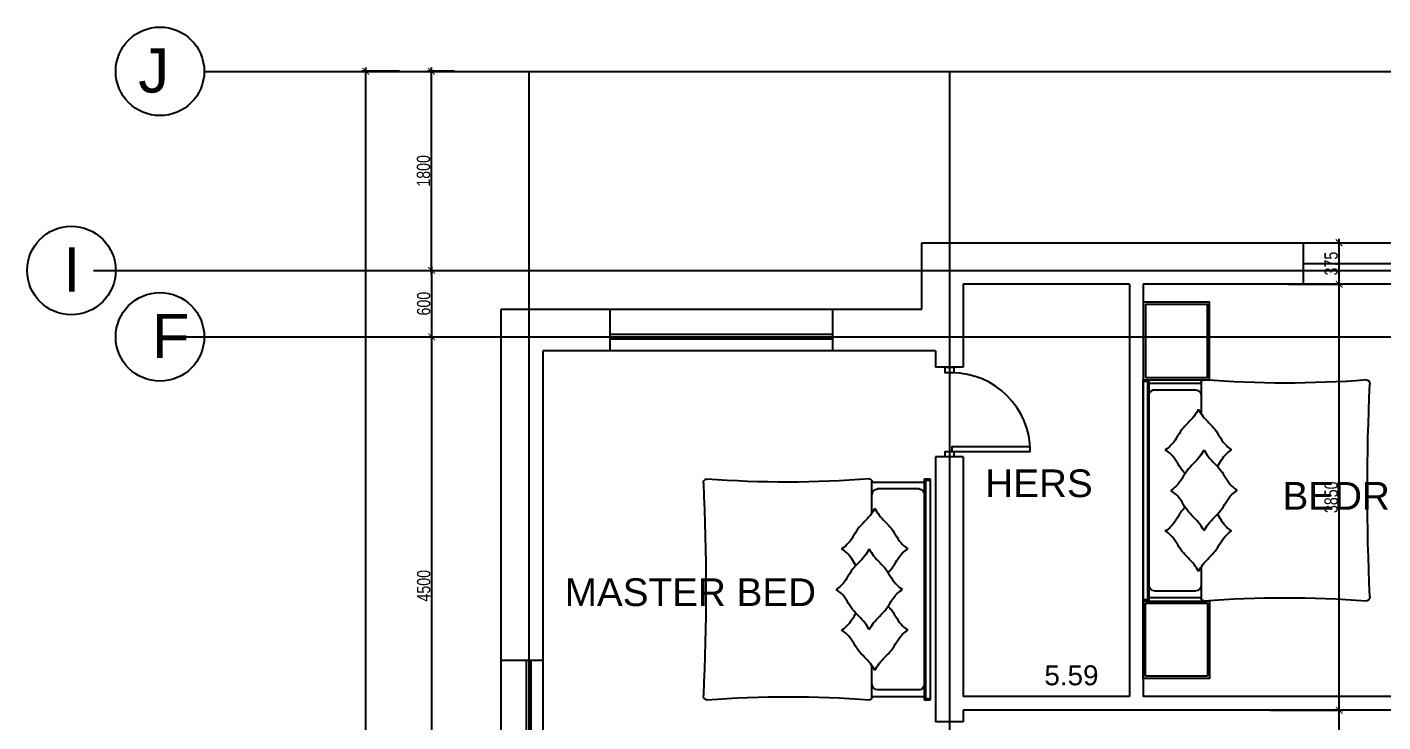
# Model space of a CAD drawing. Header units: millimetres. Extents: x 6678 to 63414, y 41629 to 83180.
# Drawn here: x 36684 to 48932, y 56083 to 62364 of the extents above; entities that cross this region are included whole.
import ezdxf

# ---------------------------------------------------------------- set-up
doc = ezdxf.new("R2010")
doc.units = ezdxf.units.MM
doc.layers.get('0').update_dxf_attribs({"color": 250})
doc.layers.get('Defpoints').update_dxf_attribs({"color": 255})
for name, color, linetype in [('ar', 251, 'Continuous'), ('axis', 40, 'Continuous'), ('dim', 4, 'Continuous'), ('furn', 34, 'Continuous'), ('wall', 5, 'Continuous'), ('windows doors', 4, 'Continuous')]:
    doc.layers.add(name, color=color, linetype=linetype)
doc.styles.add('KOTE', font='romrust.shx', dxfattribs={"width": 0.8})
doc.styles.get("Standard").update_dxf_attribs({"font": 'arial.ttf'})
doc.dimstyles.new('100', dxfattribs={"dimscale": 6, "dimtxt": 20, "dimasz": 10, "dimexe": 6, "dimexo": 10, "dimgap": 2, "dimtad": 1, "dimtoh": 1, "dimdec": 0, "dimzin": 9, "dimdsep": 46, "dimtxsty": 'KOTE', "dimblk": 'ARCHTICK', "dimcen": 0, "dimdle": 6, "dimclrd": 256, "dimclre": 4, "dimclrt": 256, "dimadec": 0, "dimazin": 0, "dimtfac": 0.666667, "dimtdec": 0, "dimtix": 1, "dimtmove": 1, "dimatfit": 0, "dimfxl": 1, "dimtvp": 1, "dimtolj": 1, "dimarcsym": 0})

# ---------------------------------------------------------------- blocks, each defined once
blk = doc.blocks.new('_ArchTick')
at = {"color": 0, "linetype": 'ByBlock', "const_width": 0.15}
blk.add_lwpolyline([(-0.5, -0.5), (0.5, 0.5)], dxfattribs=at)
blk = doc.blocks.new('*D311')
at = {"layer": 'Defpoints', "color": 0, "transparency": 16777216}
for p in [(39744, 61964), (40108, 61964), (41090, 44664)]:
    blk.add_point(p, dxfattribs=at)
at = {"layer": 'dim', "lineweight": -2, "transparency": 16777216}
blk.add_line((39744, 44628), (39744, 62000), dxfattribs=at)
at = {"layer": 'dim', "color": 4, "lineweight": -2, "transparency": 16777216}
for p, q in [((40048, 61964), (39708, 61964)), ((41030, 44664), (39708, 44664))]:
    blk.add_line(p, q, dxfattribs=at)
at = {"layer": 'dim', "lineweight": -2, "transparency": 16777216, "xscale": 60, "yscale": 60, "zscale": 60}
for p, rotation in [((39744, 61964), 90), ((39744, 44664), 270)]:
    blk.add_blockref('_ArchTick', p, dxfattribs=dict(at, rotation=rotation))
at = {"layer": 'dim', "transparency": 16777216, "insert": (39672, 53314), "char_height": 120, "attachment_point": 5, "rotation": 90, "style": 'KOTE'}
blk.add_mtext('\\A1;17300', dxfattribs=at)
blk = doc.blocks.new('*D321')
at = {"layer": 'Defpoints', "color": 0, "transparency": 16777216}
for p in [(40339, 59564), (40339, 59564), (40339, 55064)]:
    blk.add_point(p, dxfattribs=at)
at = {"layer": 'dim', "color": 4, "lineweight": -2, "transparency": 16777216}
for p, q in [((40279, 59564), (40303, 59564)), ((40279, 55064), (40303, 55064))]:
    blk.add_line(p, q, dxfattribs=at)
at = {"layer": 'dim', "lineweight": -2, "transparency": 16777216}
blk.add_line((40339, 55028), (40339, 59600), dxfattribs=at)
at = {"layer": 'dim', "lineweight": -2, "transparency": 16777216, "xscale": 60, "yscale": 60, "zscale": 60}
for p, rotation in [((40339, 59564), 90), ((40339, 55064), 270)]:
    blk.add_blockref('_ArchTick', p, dxfattribs=dict(at, rotation=rotation))
at = {"layer": 'dim', "transparency": 16777216, "insert": (40267, 57314), "char_height": 120, "attachment_point": 5, "rotation": 90, "style": 'KOTE'}
blk.add_mtext('\\A1;4500', dxfattribs=at)
blk = doc.blocks.new('*D322')
at = {"layer": 'Defpoints', "color": 0, "transparency": 16777216}
for p in [(40239, 60164), (40339, 60164), (40339, 59564)]:
    blk.add_point(p, dxfattribs=at)
at = {"layer": 'dim', "color": 4, "lineweight": -2, "transparency": 16777216}
for p, q in [((40299, 60164), (40375, 60164)), ((40279, 59564), (40303, 59564))]:
    blk.add_line(p, q, dxfattribs=at)
at = {"layer": 'dim', "lineweight": -2, "transparency": 16777216}
blk.add_line((40339, 59528), (40339, 60200), dxfattribs=at)
at = {"layer": 'dim', "lineweight": -2, "transparency": 16777216, "xscale": 60, "yscale": 60, "zscale": 60}
for p, rotation in [((40339, 60164), 90), ((40339, 59564), 270)]:
    blk.add_blockref('_ArchTick', p, dxfattribs=dict(at, rotation=rotation))
at = {"layer": 'dim', "transparency": 16777216, "insert": (40267, 59864), "char_height": 120, "attachment_point": 5, "rotation": 90, "style": 'KOTE'}
blk.add_mtext('\\A1;600', dxfattribs=at)
blk = doc.blocks.new('*D323')
at = {"layer": 'Defpoints', "color": 0, "transparency": 16777216}
for p in [(40337, 61964), (40605, 61964), (40337, 60164)]:
    blk.add_point(p, dxfattribs=at)
at = {"layer": 'dim', "lineweight": -2, "transparency": 16777216}
blk.add_line((40337, 60128), (40337, 62000), dxfattribs=at)
at = {"layer": 'dim', "color": 4, "lineweight": -2, "transparency": 16777216}
for p, q in [((40545, 61964), (40301, 61964)), ((40277, 60164), (40301, 60164))]:
    blk.add_line(p, q, dxfattribs=at)
at = {"layer": 'dim', "lineweight": -2, "transparency": 16777216, "xscale": 60, "yscale": 60, "zscale": 60}
for p, rotation in [((40337, 61964), 90), ((40337, 60164), 270)]:
    blk.add_blockref('_ArchTick', p, dxfattribs=dict(at, rotation=rotation))
at = {"layer": 'dim', "transparency": 16777216, "insert": (40265, 61064), "char_height": 120, "attachment_point": 5, "rotation": 90, "style": 'KOTE'}
blk.add_mtext('\\A1;1800', dxfattribs=at)
blk = doc.blocks.new('door 810 type2')
at = {"color": 3}
for points in [[(0, -40), (0, 40), (50, 40), (50, -40), (0, -40)], [(760, -40), (760, 40), (810, 40), (810, -40), (760, -40)]]:
    blk.add_lwpolyline(points, dxfattribs=at)
blk.add_lwpolyline([(50, -20), (50, -730), (90, -730), (90, -20), (50, -20)])
blk.add_arc((50, -20), 710, 270, 0)
blk = doc.blocks.new('*D338')
at = {"layer": 'Defpoints', "color": 0, "transparency": 16777216}
for p in [(47854, 56189), (48537, 56189), (47955, 53934)]:
    blk.add_point(p, dxfattribs=at)
at = {"layer": 'dim', "lineweight": -2, "transparency": 16777216}
blk.add_line((48537, 53898), (48537, 56225), dxfattribs=at)
at = {"layer": 'dim', "color": 4, "lineweight": -2, "transparency": 16777216}
for p, q in [((47914, 56189), (48573, 56189)), ((48015, 53934), (48573, 53934))]:
    blk.add_line(p, q, dxfattribs=at)
at = {"layer": 'dim', "lineweight": -2, "transparency": 16777216, "xscale": 60, "yscale": 60, "zscale": 60}
for p, rotation in [((48537, 56189), 90), ((48537, 53934), 270)]:
    blk.add_blockref('_ArchTick', p, dxfattribs=dict(at, rotation=rotation))
at = {"layer": 'dim', "transparency": 16777216, "insert": (48465, 55062), "char_height": 120, "attachment_point": 5, "rotation": 90, "style": 'KOTE'}
blk.add_mtext('\\A1;2254', dxfattribs=at)
blk = doc.blocks.new('*D339')
at = {"layer": 'Defpoints', "color": 0, "transparency": 16777216}
for p in [(48014, 60039), (48537, 60039), (47854, 56189)]:
    blk.add_point(p, dxfattribs=at)
at = {"layer": 'dim', "color": 4, "lineweight": -2, "transparency": 16777216}
for p, q in [((48074, 60039), (48573, 60039)), ((47914, 56189), (48573, 56189))]:
    blk.add_line(p, q, dxfattribs=at)
at = {"layer": 'dim', "lineweight": -2, "transparency": 16777216}
blk.add_line((48537, 56153), (48537, 60075), dxfattribs=at)
at = {"layer": 'dim', "lineweight": -2, "transparency": 16777216, "xscale": 60, "yscale": 60, "zscale": 60}
for p, rotation in [((48537, 60039), 90), ((48537, 56189), 270)]:
    blk.add_blockref('_ArchTick', p, dxfattribs=dict(at, rotation=rotation))
at = {"layer": 'dim', "transparency": 16777216, "insert": (48465, 58114), "char_height": 120, "attachment_point": 5, "rotation": 90, "style": 'KOTE'}
blk.add_mtext('\\A1;3850', dxfattribs=at)
blk = doc.blocks.new('*D340')
at = {"layer": 'Defpoints', "color": 0, "transparency": 16777216}
for p in [(48212, 60414), (48537, 60414), (48212, 60039)]:
    blk.add_point(p, dxfattribs=at)
at = {"layer": 'dim', "color": 4, "lineweight": -2, "transparency": 16777216}
for p, q in [((48272, 60414), (48573, 60414)), ((48272, 60039), (48573, 60039))]:
    blk.add_line(p, q, dxfattribs=at)
at = {"layer": 'dim', "lineweight": -2, "transparency": 16777216}
blk.add_line((48537, 60003), (48537, 60450), dxfattribs=at)
at = {"layer": 'dim', "lineweight": -2, "transparency": 16777216, "xscale": 60, "yscale": 60, "zscale": 60}
for p, rotation in [((48537, 60414), 90), ((48537, 60039), 270)]:
    blk.add_blockref('_ArchTick', p, dxfattribs=dict(at, rotation=rotation))
at = {"layer": 'dim', "transparency": 16777216, "insert": (48465, 60226), "char_height": 120, "attachment_point": 5, "rotation": 90, "style": 'KOTE'}
blk.add_mtext('\\A1;375', dxfattribs=at)
blk = doc.blocks.new('krovat')
for p, q in [((-1000, 0), (1000, 0)), ((-1000, -50), (-1000, 0)), ((-988, 0), (988, 0)), ((-988, -40), (-988, 0)), ((988, 0), (988, -40)), ((1000, 0), (1000, -50)), ((-1680, -20), (-1020, -20)), ((-1680, -580), (-1680, -20)), ((-1020, -20), (-1020, -580)), ((1000, -50), (-1000, -50)), ((988, -40), (-988, -40)), ((-970, -50), (970, -50)), ((-970, -525), (-970, -50)), ((-909, -100), (-909, -475)), ((909, -100), (909, -475)), ((970, -50), (970, -525)), ((-1020, -580), (-1680, -580)), ((-690, -525), (-974, -525)), ((974, -525), (690, -525))]:
    blk.add_line(p, q)
for points in [[(1000, 0), (1000, -600), (1700, -600), (1700, 0)], [(-1000, 0), (-1000, -600), (-1700, -600), (-1700, 0)], [(1020, -20), (1020, -580), (1680, -580), (1680, -20)]]:
    blk.add_lwpolyline(points, close=True)
at = {"extrusion": (0, 0, -1)}
for centre, major_axis, start_param, end_param in [((-848, -100), (60.6, 0), 3.141593, 4.712389), ((848, -100), (-60.6, 0), 1.570796, 3.141593), ((-848, -475), (-60.6, 0), 4.712389, 6.283185), ((848, -475), (60.6, 0), 0, 1.570796), ((-974, -545), (-24.2, 0), -0.063736, 1.570796), ((-15076, -1287), (14106, 0), -0.063736, 0.062687), ((15076, -1287), (-14106, 0), -0.062687, 0.063736), ((974, -545), (-24.2, 0), 1.570796, 3.205329), ((-961, -2018), (36.4, 0), 1.523621, 3.20428), ((0, -15428), (16246, 0), 4.653299, 4.771479), ((961, -2018), (36.4, 0), -0.062687, 1.617972)]:
    blk.add_ellipse(centre, major_axis=major_axis, ratio=0.825, start_param=start_param, end_param=end_param, dxfattribs=at)
for points, knots in [([(-731, -500), (-710, -487), (-641, -445), (-559, -339), (-422, -279), (-379, -217), (-367, -200)], [0, 0, 0, 0, 63.400478, 212.503081, 369.080424, 426.268982, 426.268982, 426.268982, 426.268982]), ([(-152, -379), (-163, -369), (-217, -321), (-313, -279), (-356, -217), (-367, -200)], [172.094326, 172.094326, 172.094326, 172.094326, 212.503081, 369.080424, 426.268982, 426.268982, 426.268982, 426.268982]), ([(152, -379), (163, -369), (217, -321), (313, -279), (356, -217), (367, -200)], [172.094326, 172.094326, 172.094326, 172.094326, 212.503081, 369.080424, 426.268982, 426.268982, 426.268982, 426.268982]), ([(731, -500), (710, -487), (641, -445), (559, -339), (422, -279), (379, -217), (367, -200)], [0, 0, 0, 0, 63.400478, 212.503081, 369.080424, 426.268982, 426.268982, 426.268982, 426.268982]), ([(-363, -550), (-343, -537), (-273, -495), (-191, -389), (-55, -329), (-12, -267), (0, -250)], [0, 0, 0, 0, 63.400478, 212.503081, 369.080424, 426.268982, 426.268982, 426.268982, 426.268982]), ([(363, -550), (343, -537), (273, -495), (191, -389), (55, -329), (12, -267), (0, -250)], [0, 0, 0, 0, 63.400478, 212.503081, 369.080424, 426.268982, 426.268982, 426.268982, 426.268982]), ([(-731, -500), (-710, -512), (-641, -555), (-559, -661), (-422, -720), (-379, -783), (-367, -799)], [0, 0, 0, 0, 63.400478, 212.503081, 369.080424, 426.268982, 426.268982, 426.268982, 426.268982]), ([(-363, -550), (-343, -562), (-273, -605), (-191, -711), (-55, -770), (-12, -833), (0, -849)], [0, 0, 0, 0, 63.400478, 212.503081, 369.080424, 426.268982, 426.268982, 426.268982, 426.268982]), ([(363, -550), (343, -562), (273, -605), (191, -711), (55, -770), (12, -833), (0, -849)], [0, 0, 0, 0, 63.400478, 212.503081, 369.080424, 426.268982, 426.268982, 426.268982, 426.268982]), ([(731, -500), (710, -512), (641, -555), (559, -661), (422, -720), (379, -783), (367, -799)], [0, 0, 0, 0, 63.400478, 212.503081, 369.080424, 426.268982, 426.268982, 426.268982, 426.268982]), ([(-216, -670), (-256, -696), (-319, -730), (-356, -783), (-367, -799)], [244.58101, 244.58101, 244.58101, 244.58101, 369.080424, 426.268982, 426.268982, 426.268982, 426.268982]), ([(216, -670), (256, -696), (319, -730), (356, -783), (367, -799)], [244.58101, 244.58101, 244.58101, 244.58101, 369.080424, 426.268982, 426.268982, 426.268982, 426.268982])]:
    blk.add_open_spline(points, degree=3, knots=knots)
blk = doc.blocks.new('b1')
at = {"color": 0}
for p, q in [((-1000, 0), (1000, 0)), ((-1000, -50), (-1000, 0)), ((-988, -40), (-988, 0)), ((988, 0), (988, -40)), ((1000, 0), (1000, -50)), ((1000, -50), (-1000, -50)), ((988, -40), (-988, -40)), ((-970, -50), (970, -50)), ((-970, -525), (-970, -50)), ((-909, -100), (-909, -475)), ((909, -100), (909, -475)), ((970, -50), (970, -525)), ((-690, -525), (-974, -525)), ((974, -525), (690, -525))]:
    blk.add_line(p, q, dxfattribs=at)
at = {"color": 0, "extrusion": (0, 0, -1)}
for centre, major_axis, start_param, end_param in [((-848, -100), (60.6, 0), 3.141593, 4.712389), ((848, -100), (-60.6, 0), 1.570796, 3.141593), ((-848, -475), (-60.6, 0), 4.712389, 6.283185), ((848, -475), (60.6, 0), 0, 1.570796), ((-974, -545), (-24.2, 0), -0.063736, 1.570796), ((-15076, -1287), (14106, 0), -0.063736, 0.062687), ((15076, -1287), (-14106, 0), -0.062687, 0.063736), ((974, -545), (-24.2, 0), 1.570796, 3.205329), ((-961, -2018), (36.4, 0), 1.523621, 3.20428), ((0, -15428), (16246, 0), 4.653299, 4.771479), ((961, -2018), (36.4, 0), -0.062687, 1.617972)]:
    blk.add_ellipse(centre, major_axis=major_axis, ratio=0.825, start_param=start_param, end_param=end_param, dxfattribs=at)
at = {"color": 0}
for points, knots in [([(-731, -500), (-710, -487), (-641, -445), (-559, -339), (-422, -279), (-379, -217), (-367, -200)], [0, 0, 0, 0, 63.400478, 212.503081, 369.080424, 426.268982, 426.268982, 426.268982, 426.268982]), ([(-152, -379), (-163, -369), (-217, -321), (-313, -279), (-356, -217), (-367, -200)], [172.094326, 172.094326, 172.094326, 172.094326, 212.503081, 369.080424, 426.268982, 426.268982, 426.268982, 426.268982]), ([(152, -379), (163, -369), (217, -321), (313, -279), (356, -217), (367, -200)], [172.094326, 172.094326, 172.094326, 172.094326, 212.503081, 369.080424, 426.268982, 426.268982, 426.268982, 426.268982]), ([(731, -500), (710, -487), (641, -445), (559, -339), (422, -279), (379, -217), (367, -200)], [0, 0, 0, 0, 63.400478, 212.503081, 369.080424, 426.268982, 426.268982, 426.268982, 426.268982]), ([(-363, -550), (-343, -537), (-273, -495), (-191, -389), (-55, -329), (-12, -267), (0, -250)], [0, 0, 0, 0, 63.400478, 212.503081, 369.080424, 426.268982, 426.268982, 426.268982, 426.268982]), ([(363, -550), (343, -537), (273, -495), (191, -389), (55, -329), (12, -267), (0, -250)], [0, 0, 0, 0, 63.400478, 212.503081, 369.080424, 426.268982, 426.268982, 426.268982, 426.268982]), ([(-731, -500), (-710, -512), (-641, -555), (-559, -661), (-422, -720), (-379, -783), (-367, -799)], [0, 0, 0, 0, 63.400478, 212.503081, 369.080424, 426.268982, 426.268982, 426.268982, 426.268982]), ([(-363, -550), (-343, -562), (-273, -605), (-191, -711), (-55, -770), (-12, -833), (0, -849)], [0, 0, 0, 0, 63.400478, 212.503081, 369.080424, 426.268982, 426.268982, 426.268982, 426.268982]), ([(363, -550), (343, -562), (273, -605), (191, -711), (55, -770), (12, -833), (0, -849)], [0, 0, 0, 0, 63.400478, 212.503081, 369.080424, 426.268982, 426.268982, 426.268982, 426.268982]), ([(731, -500), (710, -512), (641, -555), (559, -661), (422, -720), (379, -783), (367, -799)], [0, 0, 0, 0, 63.400478, 212.503081, 369.080424, 426.268982, 426.268982, 426.268982, 426.268982]), ([(-216, -670), (-256, -696), (-319, -730), (-356, -783), (-367, -799)], [244.58101, 244.58101, 244.58101, 244.58101, 369.080424, 426.268982, 426.268982, 426.268982, 426.268982]), ([(216, -670), (256, -696), (319, -730), (356, -783), (367, -799)], [244.58101, 244.58101, 244.58101, 244.58101, 369.080424, 426.268982, 426.268982, 426.268982, 426.268982])]:
    blk.add_open_spline(points, degree=3, knots=knots, dxfattribs=at)

msp = doc.modelspace()

# ---------------------------------------------------------------- linework, layer by layer
at = {"color": 0, "linetype": 'Continuous'}
for p, q in [((43961.5, 59583.7), (41951.5, 59583.7)), ((43961.5, 59543.7), (41951.5, 59543.7)), ((41196.6, 55132.7), (41196.6, 56642.7)), ((41236.6, 55132.7), (41236.6, 56642.7))]:
    msp.add_line(p, q, dxfattribs=at)
at = {"layer": 'axis'}
for p, q in [((38283.9, 61963.7), (61152.3, 61963.7)), ((41216.6, 61963.7), (41216.6, 42429.5)), ((45016.6, 61963.7), (45016.6, 42460.9)), ((37283.7, 60163.7), (60952.3, 60163.7)), ((38083.9, 59563.7), (60952.3, 59563.7))]:
    msp.add_line(p, q, dxfattribs=at)
at = {"layer": 'axis', "color": 4}
for centre in [(37883.8, 61963.7), (37083.7, 60163.7), (37883.8, 59563.7)]:
    msp.add_circle(centre, 400, dxfattribs=at)
at = {"layer": 'wall', "color": 5, "linetype": 'Continuous'}
for p, q in [((44766.6, 59813.7), (44766.6, 60413.7)), ((44766.6, 60413.7), (48211.6, 60413.7)), ((45141.6, 60038.7), (45141.6, 59288.7)), ((46641.6, 60038.7), (45141.6, 60038.7)), ((46641.6, 60038.7), (46641.6, 56313.7)), ((46766.6, 60038.7), (46766.6, 56313.7)), ((48211.6, 60038.7), (46766.6, 60038.7)), ((40966.6, 59813.7), (41951.5, 59813.7)), ((40966.6, 56642.7), (40966.6, 59813.7)), ((41951.5, 59438.7), (41951.5, 59813.7)), ((43961.5, 59438.7), (43961.5, 59813.7)), ((43961.5, 59813.7), (44766.6, 59813.7)), ((41341.6, 59438.7), (41341.6, 56642.7)), ((41951.5, 59438.7), (41341.6, 59438.7)), ((44891.6, 59438.7), (43961.5, 59438.7)), ((44891.6, 59438.7), (44891.6, 59288.7)), ((45141.6, 59288.7), (44891.6, 59288.7)), ((45141.6, 58478.7), (44891.6, 58478.7)), ((44891.6, 58478.7), (44891.6, 56083.5)), ((45141.6, 58478.7), (45141.6, 56313.7)), ((46641.6, 56313.7), (45141.6, 56313.7)), ((50228.7, 56313.7), (46766.6, 56313.7)), ((45141.6, 56188.7), (45141.6, 56083.5)), ((50228.7, 56188.7), (45141.6, 56188.7))]:
    msp.add_line(p, q, dxfattribs=at)
at = {"layer": 'wall', "color": 5}
for p, q in [((48211.6, 60413.7), (48211.6, 60038.7)), ((48211.6, 60226.2), (49921.6, 60226.2)), ((45141.6, 56083.5), (44891.6, 56083.5))]:
    msp.add_line(p, q, dxfattribs=at)
at = {"layer": 'wall', "color": 4, "linetype": 'Continuous'}
for p, q in [((48211.6, 60413.7), (49921.6, 60413.7)), ((49921.6, 60038.7), (48211.6, 60038.7)), ((41951.5, 59813.7), (43961.5, 59813.7)), ((43961.5, 59438.7), (41951.5, 59438.7)), ((40966.6, 55132.7), (40966.6, 56642.7)), ((41341.6, 56642.7), (41341.6, 55132.7))]:
    msp.add_line(p, q, dxfattribs=at)
at = {"layer": 'wall', "linetype": 'Continuous'}
msp.add_line((40966.6, 56642.7), (41341.6, 56642.7), dxfattribs=at)

# ---------------------------------------------------------------- block references
at = {"layer": 'furn'}
for name, p, rotation in [('krovat', (46766.6, 58176.2), 90), ('b1', (44841.6, 57281), 270)]:
    msp.add_blockref(name, p, dxfattribs=dict(at, rotation=rotation))
at = {"layer": 'windows doors', "rotation": 90}
msp.add_blockref('door 810 type2', (45016.6, 58478.7), dxfattribs=at)

# ---------------------------------------------------------------- texts
at = {"color": 3, "linetype": 'Continuous', "attachment_point": 1}
for s, insert, char_height in [('J', (37687.6, 62171.7), 400), ('I', (37010.4, 60371.7), 400), ('F', (37809.9, 59771.7), 400), ('HERS', (45340.4, 58365.1), 250), ('BEDROOM', (48025.2, 58251.5), 250), ('MASTER BED', (41540.9, 57380.9), 250)]:
    msp.add_mtext(s, dxfattribs=dict(at, insert=insert, char_height=char_height))
at = {"layer": 'ar', "color": 3, "linetype": 'Continuous', "lineweight": 0, "insert": (45874, 56594.5), "char_height": 180, "attachment_point": 1}
msp.add_mtext('5.59', dxfattribs=at)

# ---------------------------------------------------------------- dimensions: what is measured, and where the dimension line sits
at = {"layer": 'dim'}
for base, p1, p2, picture, middle in [((39743.5, 61963.7), (41090.4, 44663.7), (40108.3, 61963.7), '*D311', (39671.5, 53313.7)), ((40336.7, 61963.7), (40336.7, 60163.7), (40604.5, 61963.7), '*D323', (40264.7, 61063.7)), ((48536.6, 60413.7), (48211.6, 60038.7), (48211.6, 60413.7), '*D340', (48464.6, 60226.2)), ((40338.7, 60163.7), (40338.7, 59563.7), (40238.7, 60163.7), '*D322', (40266.7, 59863.7)), ((48536.6, 60038.7), (47854.4, 56188.7), (48013.6, 60038.7), '*D339', (48464.6, 58113.7)), ((40338.7, 59563.7), (40338.7, 55063.7), (40338.7, 59563.7), '*D321', (40266.7, 57313.7)), ((48536.6, 56188.7), (47954.6, 53934.3), (47854.4, 56188.7), '*D338', (48464.6, 55061.5))]:
    dim = msp.add_linear_dim(base=base, p1=p1, p2=p2, angle=90, dimstyle='100', dxfattribs=at)
    dim.commit()
    dim.dimension.update_dxf_attribs({"geometry": picture, "text_midpoint": middle})

doc.saveas('drawing.dxf')
